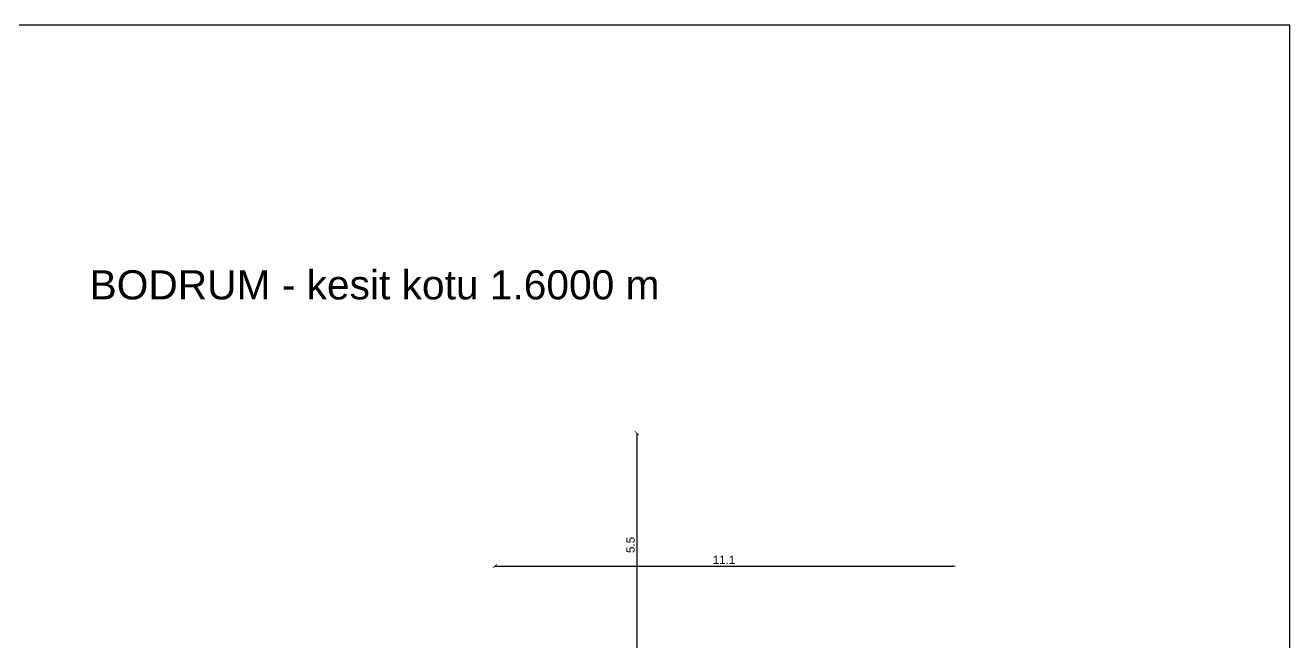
# Model space of a CAD drawing. Header units: metres. Extents: x -155 to -31, y -2 to 38.
# Drawn here: x -61.48 to -31.1, y 23.6 to 38.41 of the extents above; entities that cross this region are included whole.
import ezdxf

# ---------------------------------------------------------------- set-up
doc = ezdxf.new("R2010")
doc.units = ezdxf.units.M
doc.layers.add('Default', color=7, linetype='Continuous')
doc.layers.add('DİMENSİONS', color=1, linetype='Continuous', true_color=0xff0000)
doc.layers.add('Layer 03$BODRUM_NOT', color=1, linetype='Continuous', true_color=0xff0000)
doc.styles.add('Default', font='arial.ttf')
doc.dimstyles.new('Default', dxfattribs={"dimscale": 2, "dimtxt": 0.1, "dimasz": 0.1, "dimexe": 0.05, "dimexo": 0.05, "dimgap": 0.025, "dimtad": 1, "dimtoh": 1, "dimzin": 1, "dimdsep": 46, "dimtxsty": 'Default', "dimcen": 0.05, "dimazin": 1, "dimtfac": 1, "dimtdec": 4, "dimtix": 1, "dimtofl": 0, "dimtmove": 1, "dimatfit": 3, "dimfxl": 0.1, "dimtolj": 1, "dimtzin": 1, "dimarcsym": 0})

# ---------------------------------------------------------------- blocks, each defined once
blk = doc.blocks.new('_ArchTick')
at = {"color": 0, "linetype": 'ByBlock', "const_width": 0.15}
blk.add_lwpolyline([(-0.5, -0.5), (0.5, 0.5)], dxfattribs=at)
blk = doc.blocks.new('*D42')
at = {"layer": 'Defpoints', "color": 0}
for p in [(-46.785, 28.61), (-46.785, 23.136), (-46.785, 23.136)]:
    blk.add_point(p, dxfattribs=at)
at = {"layer": 'DİMENSİONS', "color": 0, "lineweight": -2}
for p, q in [((-46.785, 28.61), (-46.785, 23.236)), ((-46.685, 28.61), (-46.685, 28.61)), ((-46.685, 23.136), (-46.685, 23.136))]:
    blk.add_line(p, q, dxfattribs=at)
at = {"layer": 'DİMENSİONS', "color": 0}
blk.add_solid([(-46.802, 23.236), (-46.768, 23.236), (-46.785, 23.136)], dxfattribs=at)
at = {"layer": 'DİMENSİONS', "color": 0, "lineweight": -2, "xscale": 0.1, "yscale": 0.1, "zscale": 0.1, "rotation": 90}
blk.add_blockref('_ArchTick', (-46.785, 28.61), dxfattribs=at)
at = {"layer": 'DİMENSİONS', "color": 0, "insert": (-46.937, 25.923), "char_height": 0.2, "attachment_point": 5, "rotation": 90, "style": 'Default'}
blk.add_mtext('\\A1;5.5', dxfattribs=at)
blk = doc.blocks.new('*D43')
at = {"layer": 'Defpoints', "color": 0}
for p in [(-50.196, 25.415), (-39.089, 25.415), (-39.089, 25.415)]:
    blk.add_point(p, dxfattribs=at)
at = {"layer": 'DİMENSİONS', "color": 0, "lineweight": -2}
for p, q in [((-50.196, 25.515), (-50.196, 25.515)), ((-50.196, 25.415), (-39.189, 25.415)), ((-39.089, 25.515), (-39.089, 25.515))]:
    blk.add_line(p, q, dxfattribs=at)
at = {"layer": 'DİMENSİONS', "color": 0}
blk.add_solid([(-39.189, 25.399), (-39.189, 25.432), (-39.089, 25.415)], dxfattribs=at)
at = {"layer": 'DİMENSİONS', "color": 0, "lineweight": -2, "xscale": 0.1, "yscale": 0.1, "zscale": 0.1, "rotation": 180}
blk.add_blockref('_ArchTick', (-50.196, 25.415), dxfattribs=at)
at = {"layer": 'DİMENSİONS', "color": 0, "insert": (-44.692, 25.566), "char_height": 0.2, "attachment_point": 5, "style": 'Default'}
blk.add_mtext('\\A1;11.1', dxfattribs=at)

msp = doc.modelspace()

# ---------------------------------------------------------------- linework, layer by layer
at = {"layer": 'Default'}
msp.add_lwpolyline([(-62.089, -2.184), (-31.099, -2.184), (-31.099, 38.412), (-62.089, 38.412)], close=True, dxfattribs=at)

# ---------------------------------------------------------------- texts
at = {"layer": 'Layer 03$BODRUM_NOT', "insert": (-59.935, 31.815, 0.555), "char_height": 0.7, "width": 28.525, "attachment_point": 7, "style": 'Default'}
msp.add_mtext('BODRUM - kesit kotu 1.6000 m', dxfattribs=at)

# ---------------------------------------------------------------- dimensions: what is measured, and where the dimension line sits
at = {"layer": 'DİMENSİONS'}
dim = msp.add_linear_dim(base=(-46.785, 23.136, 0.555), p1=(-46.785, 28.61, 0.555), p2=(-46.785, 23.136, 0.555), angle=270, text='5.5', dimstyle='Default', override={"dimscale": 2, "dimasz": 0.05, "dimtih": 0, "dimtoh": 0, "dimdec": 1, "dimlfac": 1, "dimblk1": 'ArchTick', "dimsah": 1}, dxfattribs=at)
dim.commit()
dim.dimension.update_dxf_attribs({"geometry": '*D42', "text_midpoint": (-46.937, 25.923, 0.555)})
dim = msp.add_linear_dim(base=(-39.089, 25.415, 0.555), p1=(-50.196, 25.415, 0.555), p2=(-39.089, 25.415, 0.555), text='11.1', dimstyle='Default', override={"dimscale": 2, "dimasz": 0.05, "dimtih": 0, "dimtoh": 0, "dimdec": 1, "dimlfac": 1, "dimblk1": 'ArchTick', "dimsah": 1}, dxfattribs=at)
dim.commit()
dim.dimension.update_dxf_attribs({"geometry": '*D43', "text_midpoint": (-44.692, 25.566, 0.555)})

doc.saveas('drawing.dxf')
